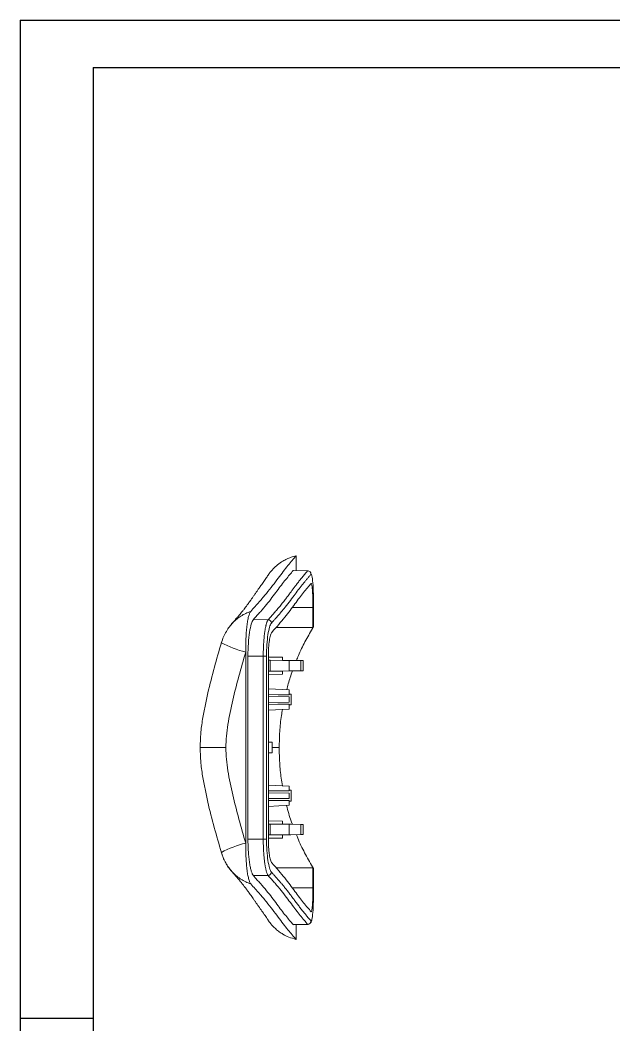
# Model space of a CAD drawing. Header units: inches. Extents: x 1474 to 3696, y 573 to 1061.
# Drawn here: x 3024.9 to 3111.9, y 718.3 to 865.5 of the extents above; entities that cross this region are included whole.
import ezdxf

# ---------------------------------------------------------------- set-up
doc = ezdxf.new("R2010")
doc.units = ezdxf.units.IN

msp = doc.modelspace()

# ---------------------------------------------------------------- linework, layer by layer
for p, q in [((3024.897, 865.516), (3438.659, 865.516)), ((3024.897, 865.516), (3024.897, 572.957)), ((3035.603, 858.551), (3431.694, 858.551)), ((3035.603, 858.551), (3035.603, 579.922)), ((3035.603, 719.236), (3024.897, 719.236))]:
    msp.add_line(p, q)
at = {"color": 7, "linetype": 'Continuous', "lineweight": 15}
for p, q in [((3065.379, 786.48), (3065.379, 784.857)), ((3067.044, 784.828), (3064.926, 784.865)), ((3067.825, 776.668), (3067.825, 779.456)), ((3067.919, 779.456), (3067.913, 779.456)), ((3067.917, 779.456), (3067.917, 776.819)), ((3067.919, 776.819), (3067.919, 779.456)), ((3061.244, 777.65), (3059.087, 777.687)), ((3067.917, 776.819), (3067.919, 776.819)), ((3057.97, 772.927), (3057.979, 772.956)), ((3057.979, 772.956), (3057.979, 744.92)), ((3058.295, 772.357), (3058.295, 745.519)), ((3058.295, 772.357), (3060.541, 772.357)), ((3060.541, 745.519), (3060.541, 772.357)), ((3060.541, 772.357), (3061.024, 772.357)), ((3061.024, 745.519), (3061.024, 772.357)), ((3061.288, 771.73), (3061.288, 772.357)), ((3063.376, 772.188), (3061.288, 772.206)), ((3063.376, 771.714), (3061.288, 771.732)), ((3061.288, 771.73), (3061.288, 770.147)), ((3061.536, 771.729), (3064.316, 771.705)), ((3061.536, 771.729), (3061.536, 770.147)), ((3063.376, 772.188), (3063.376, 771.714)), ((3063.376, 771.717), (3064.566, 771.707)), ((3064.316, 771.705), (3064.316, 771.703)), ((3064.316, 771.703), (3066.066, 771.688)), ((3064.316, 771.703), (3064.316, 770.173)), ((3066.386, 771.688), (3064.566, 771.707)), ((3066.066, 771.688), (3066.386, 771.688)), ((3066.066, 771.688), (3066.066, 770.188)), ((3066.386, 771.688), (3066.386, 770.188)), ((3063.376, 770.162), (3061.288, 770.144)), ((3061.288, 770.147), (3061.288, 747.73)), ((3061.536, 770.147), (3064.316, 770.171)), ((3064.566, 770.17), (3063.376, 770.159)), ((3063.376, 769.688), (3063.376, 770.162)), ((3064.316, 770.173), (3066.066, 770.188)), ((3064.316, 770.171), (3064.316, 770.173)), ((3066.386, 770.188), (3064.566, 770.17)), ((3066.066, 770.188), (3066.386, 770.188)), ((3061.288, 769.67), (3063.376, 769.688)), ((3061.288, 767.547), (3064.326, 767.388)), ((3064.326, 767.388), (3064.326, 766.684)), ((3061.288, 766.415), (3064.326, 766.388)), ((3061.288, 765.562), (3064.326, 765.588)), ((3064.626, 766.788), (3064.326, 766.791)), ((3064.326, 765.588), (3064.326, 766.388)), ((3064.626, 765.988), (3064.626, 766.788)), ((3064.626, 765.188), (3064.626, 765.988)), ((3061.288, 764.429), (3064.326, 764.588)), ((3064.326, 765.292), (3064.326, 764.588)), ((3064.326, 765.186), (3064.626, 765.188)), ((3061.826, 759.713), (3061.288, 759.713)), ((3061.826, 758.163), (3061.826, 759.713)), ((3061.288, 758.163), (3061.826, 758.163)), ((3061.288, 753.447), (3064.326, 753.288)), ((3061.288, 752.315), (3064.326, 752.288)), ((3064.326, 753.288), (3064.326, 752.584)), ((3064.626, 752.688), (3064.326, 752.691)), ((3064.326, 751.488), (3064.326, 752.288)), ((3064.626, 751.888), (3064.626, 752.688)), ((3061.288, 751.462), (3064.326, 751.488)), ((3064.326, 750.488), (3064.326, 751.192)), ((3064.326, 751.086), (3064.626, 751.088)), ((3064.626, 751.088), (3064.626, 751.888)), ((3061.288, 750.329), (3064.326, 750.488)), ((3061.288, 748.206), (3063.376, 748.188)), ((3063.376, 747.714), (3063.376, 748.188)), ((3063.376, 747.714), (3061.288, 747.732)), ((3061.288, 747.73), (3061.288, 746.147)), ((3061.536, 747.729), (3064.316, 747.705)), ((3061.536, 746.147), (3061.536, 747.729)), ((3064.566, 747.707), (3063.376, 747.717)), ((3064.316, 747.705), (3064.316, 747.703)), ((3064.316, 747.703), (3066.066, 747.688)), ((3064.316, 746.173), (3064.316, 747.703)), ((3066.386, 747.688), (3064.566, 747.707)), ((3066.066, 747.688), (3066.386, 747.688)), ((3066.066, 746.188), (3066.066, 747.688)), ((3066.386, 746.188), (3066.386, 747.688)), ((3057.979, 744.92), (3057.97, 744.949)), ((3058.295, 745.519), (3060.541, 745.519)), ((3061.024, 745.519), (3060.541, 745.519)), ((3063.376, 746.162), (3061.288, 746.144)), ((3061.288, 745.519), (3061.288, 746.147)), ((3063.376, 745.688), (3061.288, 745.67)), ((3061.536, 746.147), (3064.316, 746.171)), ((3063.376, 746.159), (3064.566, 746.17)), ((3063.376, 746.162), (3063.376, 745.688)), ((3064.316, 746.173), (3066.066, 746.188)), ((3064.316, 746.171), (3064.316, 746.173)), ((3066.386, 746.188), (3064.566, 746.17)), ((3066.066, 746.188), (3066.386, 746.188)), ((3067.825, 738.42), (3067.825, 741.208)), ((3067.917, 741.057), (3067.917, 738.42)), ((3067.919, 741.057), (3067.917, 741.057)), ((3067.919, 738.42), (3067.919, 741.057)), ((3059.087, 740.189), (3061.244, 740.226)), ((3064.926, 733.011), (3067.044, 733.048)), ((3065.379, 733.019), (3065.379, 731.396))]:
    msp.add_line(p, q, dxfattribs=at)
at = {"color": 8, "linetype": 'Continuous', "lineweight": 15}
for p, q in [((3067.825, 779.456), (3064.777, 779.456)), ((3067.917, 779.456), (3067.919, 779.456)), ((3067.805, 776.526), (3062.396, 776.526)), ((3061.826, 758.938), (3062.876, 758.938)), ((3067.805, 741.351), (3062.402, 741.351)), ((3064.776, 738.42), (3067.825, 738.42)), ((3067.917, 738.42), (3067.919, 738.42))]:
    msp.add_line(p, q, dxfattribs=at)
at = {"color": 7, "linetype": 'Continuous', "lineweight": 15, "flags": 128}
for points in [[(3064.326, 766.684), (3062.734, 766.692), (3061.288, 766.699)], [(3061.288, 765.277), (3062.674, 765.284), (3064.326, 765.292)], [(3064.326, 752.584), (3062.734, 752.592), (3061.288, 752.599)], [(3061.288, 751.177), (3062.674, 751.184), (3064.326, 751.192)]]:
    msp.add_lwpolyline(points, dxfattribs=at)
at = {"color": 7, "linetype": 'Continuous', "lineweight": 15}
for centre, radius, start, end in [((3067.032, 784.326), 0.502, 0.47827, 88.58863), ((3061.218, 777.14), 0.511, 2.25263, 87.00943), ((3067.426, 776.815), 0.492, 328.50171, 344.48949), ((3061.218, 740.737), 0.511, 272.99057, 357.74737), ((3067.424, 741.061), 0.494, 359.55717, 15.50637), ((3067.032, 733.55), 0.502, 271.41137, 359.52173)]:
    msp.add_arc(centre, radius, start, end, dxfattribs=at)
at = {"color": 8, "linetype": 'Continuous', "lineweight": 15}
for centre, radius, start, end in [((3061.727, 788.042), 15.575, 241.93392, 256.04133), ((3061.728, 729.833), 15.577, 103.95915, 118.06502)]:
    msp.add_arc(centre, radius, start, end, dxfattribs=at)
at = {"color": 7, "linetype": 'Continuous', "lineweight": 15}
for points, knots in [([(3058.709, 778.897), (3059.151, 779.401), (3059.561, 779.854), (3060.319, 780.709), (3060.668, 781.113), (3061.318, 781.908), (3061.619, 782.296), (3062.187, 783.05), (3062.456, 783.416), (3062.976, 784.114), (3063.228, 784.445), (3063.71, 785.062), (3063.941, 785.35), (3064.381, 785.883), (3064.589, 786.13), (3064.983, 786.596), (3065.167, 786.817), (3065.339, 787.026)], [0, 0, 0, 0, 0.125, 0.125, 0.25, 0.25, 0.375, 0.375, 0.5, 0.5, 0.625, 0.625, 0.75, 0.75, 0.875, 0.875, 1, 1, 1, 1]), ([(3065.339, 787.026), (3065.094, 786.963), (3064.625, 786.84), (3063.982, 786.573), (3063.314, 786.22), (3062.634, 785.75), (3061.973, 785.138), (3061.458, 784.54), (3061.203, 784.124), (3061.097, 783.952)], [0, 0, 0, 0, 0.14336, 0.2742163, 0.3912349, 0.5673447, 0.7337332, 0.8896867, 1, 1, 1, 1]), ([(3065.339, 787.026), (3065.35, 787.039), (3065.36, 786.983), (3065.375, 786.78), (3065.379, 786.632), (3065.379, 786.48)], [0, 0, 0, 0, 0.5, 0.5, 1, 1, 1, 1]), ([(3064.926, 784.865), (3064.594, 784.475), (3064.226, 784.048), (3063.424, 783.057), (3062.991, 782.491), (3062.072, 781.255), (3061.583, 780.592), (3060.74, 779.562), (3060.44, 779.213), (3059.798, 778.484), (3059.455, 778.103), (3059.087, 777.687)], [0, 0, 0, 0, 0.25, 0.25, 0.5, 0.5, 0.75, 0.75, 0.875, 0.875, 1, 1, 1, 1]), ([(3061.244, 777.65), (3061.319, 777.735), (3061.469, 777.907), (3061.691, 778.158), (3061.914, 778.411), (3062.136, 778.664), (3062.358, 778.918), (3062.578, 779.173), (3062.795, 779.429), (3063.01, 779.686), (3063.222, 779.946), (3063.433, 780.21), (3063.644, 780.481), (3063.837, 780.732), (3064.018, 780.972), (3064.195, 781.209), (3064.399, 781.483), (3064.631, 781.798), (3064.896, 782.155), (3065.194, 782.551), (3065.523, 782.981), (3065.881, 783.434), (3066.261, 783.901), (3066.659, 784.376), (3066.912, 784.673), (3067.044, 784.828)], [0, 0, 0, 0, 0.025704, 0.0522324, 0.0796125, 0.1078279, 0.136814, 0.1665, 0.1968187, 0.2277102, 0.259161, 0.2912636, 0.3245341, 0.3596479, 0.3854494, 0.4155602, 0.4507848, 0.4922192, 0.5407277, 0.5966989, 0.6605181, 0.7325716, 0.8131582, 0.9022738, 1, 1, 1, 1]), ([(3064.994, 784.864), (3064.993, 784.867), (3064.971, 784.913), (3064.947, 784.888), (3064.926, 784.865)], [0, 0, 0, 0, 0.070103, 1, 1, 1, 1]), ([(3067.044, 784.828), (3067.058, 784.841), (3067.082, 784.864), (3067.106, 784.829), (3067.116, 784.814)], [0, 0, 0, 0, 0.5628793, 1, 1, 1, 1]), ([(3061.088, 783.958), (3061.038, 783.879), (3060.934, 783.717), (3060.74, 783.442), (3060.532, 783.151), (3060.318, 782.852), (3060.098, 782.542), (3059.874, 782.222), (3059.637, 781.884), (3059.392, 781.53), (3059.141, 781.169), (3058.899, 780.82), (3058.669, 780.494), (3058.464, 780.206), (3058.286, 779.96), (3058.137, 779.758), (3058.012, 779.59), (3057.916, 779.461), (3057.839, 779.361), (3057.761, 779.258), (3057.662, 779.131), (3057.531, 778.964), (3057.362, 778.754), (3057.147, 778.493), (3056.888, 778.186), (3056.576, 777.826), (3056.224, 777.426), (3055.956, 777.121), (3055.826, 776.973)], [0, 0, 0, 0, 0.0655187, 0.1350906, 0.2010114, 0.2632453, 0.3217805, 0.3766199, 0.4277709, 0.4797765, 0.5273054, 0.5703442, 0.60889, 0.642946, 0.6695087, 0.6925151, 0.7119692, 0.7278752, 0.7382757, 0.7507523, 0.766298, 0.7849099, 0.811061, 0.8415519, 0.8763841, 0.9155703, 0.959141, 1, 1, 1, 1]), ([(3061.729, 777.16), (3061.774, 777.211), (3061.919, 777.376), (3062.148, 777.633), (3062.407, 777.924), (3062.757, 778.321), (3063.218, 778.855), (3063.854, 779.625), (3064.531, 780.504), (3065.201, 781.417), (3065.82, 782.239), (3066.304, 782.854), (3066.682, 783.317), (3066.975, 783.67), (3067.261, 784.008), (3067.443, 784.223), (3067.534, 784.33)], [0, 0, 0, 0, 0.0157142, 0.0500266, 0.0814258, 0.1111735, 0.183431, 0.2667932, 0.3894824, 0.5121388, 0.6245285, 0.7380655, 0.8021486, 0.8645274, 0.9322645, 1, 1, 1, 1]), ([(3067.534, 784.33), (3067.585, 784.39), (3067.636, 784.308), (3067.729, 783.876), (3067.771, 783.525), (3067.842, 782.612), (3067.87, 782.051), (3067.908, 780.811), (3067.917, 780.134), (3067.917, 779.456)], [0, 0, 0, 0, 0.25, 0.25, 0.5, 0.5, 0.75, 0.75, 1, 1, 1, 1]), ([(3067.546, 782.972), (3067.218, 782.584), (3066.853, 782.158), (3066.257, 781.418), (3066.051, 781.154), (3065.623, 780.596), (3065.402, 780.3), (3064.719, 779.377), (3064.236, 778.715), (3063.407, 777.69), (3063.113, 777.343), (3062.483, 776.616), (3062.147, 776.236), (3061.787, 775.822)], [0, 0, 0, 0, 0.25, 0.25, 0.375, 0.375, 0.5, 0.5, 0.75, 0.75, 0.875, 0.875, 1, 1, 1, 1]), ([(3067.825, 779.456), (3067.825, 779.703), (3067.824, 779.945), (3067.816, 780.422), (3067.811, 780.658), (3067.797, 781.105), (3067.789, 781.316), (3067.768, 781.713), (3067.757, 781.898), (3067.731, 782.226), (3067.717, 782.372), (3067.686, 782.621), (3067.67, 782.722), (3067.636, 782.878), (3067.618, 782.933), (3067.582, 782.99), (3067.564, 782.994), (3067.546, 782.972)], [0, 0, 0, 0, 0.125, 0.125, 0.25, 0.25, 0.375, 0.375, 0.5, 0.5, 0.625, 0.625, 0.75, 0.75, 0.875, 0.875, 1, 1, 1, 1]), ([(3057.979, 772.956), (3057.979, 773.284), (3057.98, 773.611), (3057.987, 774.264), (3057.995, 774.589), (3058.019, 775.224), (3058.035, 775.534), (3058.079, 776.14), (3058.107, 776.437), (3058.172, 776.99), (3058.209, 777.247), (3058.271, 777.605), (3058.293, 777.72), (3058.339, 777.934), (3058.362, 778.034), (3058.435, 778.313), (3058.487, 778.474), (3058.596, 778.734), (3058.652, 778.832), (3058.709, 778.897)], [0, 0, 0, 0, 0.125, 0.125, 0.25, 0.25, 0.375, 0.375, 0.5, 0.5, 0.625, 0.625, 0.6875, 0.6875, 0.75, 0.75, 0.875, 0.875, 1, 1, 1, 1]), ([(3056.969, 778.007), (3056.833, 777.902), (3056.519, 777.661), (3056.053, 777.209), (3055.564, 776.64), (3055.102, 775.958), (3054.683, 775.162), (3054.489, 774.57), (3054.389, 774.262)], [0, 0, 0, 0, 0.1120395, 0.2578313, 0.4194581, 0.5969798, 0.7905225, 1, 1, 1, 1]), ([(3055.829, 776.971), (3055.881, 777.031), (3056.113, 777.301), (3056.488, 777.658), (3056.845, 777.908), (3056.975, 778)], [0, 0, 0, 0, 0.1545888, 0.6907373, 1, 1, 1, 1]), ([(3059.087, 777.687), (3058.982, 777.568), (3058.88, 777.348), (3058.687, 776.71), (3058.602, 776.308), (3058.454, 775.338), (3058.396, 774.796), (3058.315, 773.606), (3058.295, 772.992), (3058.295, 772.357)], [0, 0, 0, 0, 0.25, 0.25, 0.5, 0.5, 0.75, 0.75, 1, 1, 1, 1]), ([(3060.541, 772.357), (3060.541, 772.437), (3060.541, 772.596), (3060.544, 772.837), (3060.548, 773.079), (3060.555, 773.324), (3060.563, 773.57), (3060.574, 773.818), (3060.586, 774.066), (3060.601, 774.313), (3060.618, 774.558), (3060.638, 774.802), (3060.659, 775.042), (3060.683, 775.278), (3060.709, 775.51), (3060.738, 775.735), (3060.768, 775.954), (3060.801, 776.166), (3060.836, 776.369), (3060.873, 776.562), (3060.909, 776.733), (3060.947, 776.894), (3060.988, 777.052), (3061.039, 777.22), (3061.099, 777.385), (3061.168, 777.54), (3061.218, 777.612), (3061.244, 777.65)], [0, 0, 0, 0, 0.0319084, 0.0641188, 0.0967262, 0.1298341, 0.1635147, 0.1977451, 0.232485, 0.2676932, 0.3033572, 0.3394925, 0.3761154, 0.4132389, 0.4508649, 0.4889929, 0.5276228, 0.5667546, 0.6063869, 0.646517, 0.6871527, 0.7209031, 0.7620291, 0.8105421, 0.8663457, 0.9293201, 1, 1, 1, 1]), ([(3061.024, 772.357), (3061.024, 772.923), (3061.042, 773.488), (3061.113, 774.551), (3061.165, 775.047), (3061.295, 775.913), (3061.373, 776.282), (3061.543, 776.852), (3061.635, 777.053), (3061.729, 777.16)], [0, 0, 0, 0, 0.25, 0.25, 0.5, 0.5, 0.75, 0.75, 1, 1, 1, 1]), ([(3061.787, 775.822), (3061.719, 775.744), (3061.655, 775.602), (3061.533, 775.186), (3061.479, 774.925), (3061.387, 774.294), (3061.351, 773.942), (3061.301, 773.169), (3061.288, 772.769), (3061.288, 772.357)], [0, 0, 0, 0, 0.25, 0.25, 0.5, 0.5, 0.75, 0.75, 1, 1, 1, 1]), ([(3065.401, 771.698), (3065.496, 771.942), (3065.862, 772.882), (3066.633, 774.463), (3067.379, 775.758), (3067.752, 776.405)], [0, 0, 0, 0, 0.1490858, 0.5745429, 1, 1, 1, 1]), ([(3054.4, 774.299), (3054.053, 773.106), (3053.346, 770.672), (3052.548, 767.581), (3052.003, 765.031), (3051.625, 763.042), (3051.339, 761.01), (3051.315, 759.618), (3051.303, 758.939)], [0, 0, 0, 0, 0.237367, 0.4842224, 0.6093248, 0.7349506, 0.8705578, 1, 1, 1, 1]), ([(3055.065, 758.938), (3055.065, 759.511), (3055.087, 760.079), (3055.182, 761.196), (3055.259, 761.749), (3055.455, 762.908), (3055.57, 763.509), (3055.807, 764.694), (3055.933, 765.28), (3056.338, 767.041), (3056.643, 768.219), (3057.284, 770.573), (3057.623, 771.748), (3057.97, 772.927)], [0, 0, 0, 0, 0.125, 0.125, 0.25, 0.25, 0.375, 0.375, 0.5, 0.5, 0.75, 0.75, 1, 1, 1, 1]), ([(3061.288, 771.73), (3061.311, 771.73), (3061.333, 771.73), (3061.356, 771.729), (3061.378, 771.729), (3061.4, 771.729), (3061.423, 771.729), (3061.461, 771.729), (3061.498, 771.729), (3061.536, 771.729)], [0, 0, 0, 0, 0.0003816722, 0.0003816722, 0.0003816722, 0.0007633444, 0.0007633444, 0.0007633444, 0.0014190171, 0.0014190171, 0.0014190171, 0.0014190171]), ([(3061.536, 770.147), (3061.514, 770.147), (3061.492, 770.147), (3061.47, 770.147), (3061.448, 770.147), (3061.426, 770.147), (3061.404, 770.147), (3061.366, 770.147), (3061.327, 770.147), (3061.288, 770.147)], [0, 0, 0, 0, 0.0003816722, 0.0003816722, 0.0003816722, 0.0007633444, 0.0007633444, 0.0007633444, 0.0014190171, 0.0014190171, 0.0014190171, 0.0014190171]), ([(3063.977, 767.406), (3064.047, 767.701), (3064.272, 768.638), (3064.59, 769.548), (3064.809, 770.172)], [0, 0, 0, 0, 0.3142078, 1, 1, 1, 1]), ([(3062.876, 758.938), (3062.894, 759.725), (3062.929, 761.303), (3063.111, 763.175), (3063.309, 764.245), (3063.364, 764.538)], [0, 0, 0, 0, 0.419685, 0.8414468, 1, 1, 1, 1]), ([(3051.314, 758.938), (3051.302, 758.938), (3051.244, 758.938), (3051.281, 758.938), (3051.311, 758.938)], [0, 0, 0, 0, 0.2130233, 1, 1, 1, 1]), ([(3051.303, 758.938), (3051.314, 758.262), (3051.339, 756.879), (3051.62, 754.858), (3051.996, 752.88), (3052.536, 750.344), (3053.336, 747.241), (3054.046, 744.792), (3054.399, 743.577)], [0, 0, 0, 0, 0.1286256, 0.2635063, 0.3884631, 0.51281, 0.7582818, 1, 1, 1, 1]), ([(3057.97, 744.949), (3057.623, 746.128), (3057.284, 747.303), (3056.643, 749.658), (3056.338, 750.836), (3055.933, 752.596), (3055.807, 753.183), (3055.57, 754.368), (3055.455, 754.968), (3055.259, 756.127), (3055.182, 756.681), (3055.087, 757.797), (3055.065, 758.365), (3055.065, 758.938)], [0, 0, 0, 0, 0.25, 0.25, 0.5, 0.5, 0.625, 0.625, 0.75, 0.75, 0.875, 0.875, 1, 1, 1, 1]), ([(3063.362, 753.339), (3063.296, 753.715), (3063.099, 754.827), (3062.923, 756.698), (3062.891, 758.191), (3062.876, 758.938)], [0, 0, 0, 0, 0.2036237, 0.6018118, 1, 1, 1, 1]), ([(3064.808, 747.704), (3064.785, 747.764), (3064.475, 748.562), (3064.194, 749.488), (3063.99, 750.364), (3063.966, 750.469)], [0, 0, 0, 0, 0.0669397, 0.8877336, 1, 1, 1, 1]), ([(3061.288, 747.73), (3061.311, 747.73), (3061.333, 747.73), (3061.356, 747.729), (3061.378, 747.729), (3061.4, 747.729), (3061.423, 747.729), (3061.461, 747.729), (3061.498, 747.729), (3061.536, 747.729)], [0, 0, 0, 0, 0.0003816722, 0.0003816722, 0.0003816722, 0.0007633444, 0.0007633444, 0.0007633444, 0.0014190171, 0.0014190171, 0.0014190171, 0.0014190171]), ([(3058.709, 738.979), (3058.652, 739.044), (3058.597, 739.141), (3058.489, 739.398), (3058.436, 739.559), (3058.339, 739.933), (3058.293, 740.145), (3058.231, 740.501), (3058.211, 740.627), (3058.174, 740.885), (3058.156, 741.019), (3058.108, 741.432), (3058.08, 741.724), (3058.036, 742.336), (3058.019, 742.649), (3057.995, 743.286), (3057.987, 743.612), (3057.98, 744.265), (3057.979, 744.593), (3057.979, 744.92)], [0, 0, 0, 0, 0.125, 0.125, 0.25, 0.25, 0.375, 0.375, 0.4375, 0.4375, 0.5, 0.5, 0.625, 0.625, 0.75, 0.75, 0.875, 0.875, 1, 1, 1, 1]), ([(3058.295, 745.519), (3058.295, 745.202), (3058.3, 744.89), (3058.32, 744.275), (3058.336, 743.97), (3058.376, 743.377), (3058.4, 743.093), (3058.458, 742.553), (3058.491, 742.294), (3058.564, 741.812), (3058.604, 741.591), (3058.69, 741.189), (3058.736, 741.006), (3058.832, 740.689), (3058.881, 740.555), (3058.982, 740.335), (3059.034, 740.249), (3059.087, 740.189)], [0, 0, 0, 0, 0.125, 0.125, 0.25, 0.25, 0.375, 0.375, 0.5, 0.5, 0.625, 0.625, 0.75, 0.75, 0.875, 0.875, 1, 1, 1, 1]), ([(3060.541, 745.519), (3060.541, 745.439), (3060.541, 745.278), (3060.544, 745.035), (3060.549, 744.79), (3060.555, 744.543), (3060.564, 744.295), (3060.574, 744.047), (3060.587, 743.798), (3060.602, 743.551), (3060.619, 743.305), (3060.639, 743.062), (3060.661, 742.822), (3060.684, 742.587), (3060.711, 742.356), (3060.739, 742.132), (3060.769, 741.914), (3060.802, 741.705), (3060.836, 741.504), (3060.873, 741.313), (3060.909, 741.145), (3060.946, 740.987), (3060.986, 740.831), (3061.037, 740.664), (3061.097, 740.496), (3061.167, 740.338), (3061.218, 740.265), (3061.244, 740.226)], [0, 0, 0, 0, 0.0320926, 0.0646674, 0.0977001, 0.1311672, 0.1650717, 0.1994251, 0.2342395, 0.2695238, 0.305265, 0.3414465, 0.3780681, 0.4151343, 0.4526512, 0.4906244, 0.5290453, 0.5679031, 0.6072035, 0.6469524, 0.6871534, 0.7196284, 0.7599852, 0.808188, 0.8642371, 0.9281931, 1, 1, 1, 1]), ([(3061.729, 740.716), (3061.635, 740.823), (3061.543, 741.025), (3061.373, 741.594), (3061.295, 741.964), (3061.165, 742.829), (3061.113, 743.325), (3061.042, 744.388), (3061.024, 744.953), (3061.024, 745.519)], [0, 0, 0, 0, 0.25, 0.25, 0.5, 0.5, 0.75, 0.75, 1, 1, 1, 1]), ([(3061.536, 746.147), (3061.514, 746.147), (3061.492, 746.147), (3061.47, 746.147), (3061.448, 746.147), (3061.426, 746.147), (3061.404, 746.147), (3061.366, 746.147), (3061.327, 746.147), (3061.288, 746.147)], [0, 0, 0, 0, 0.0003816722, 0.0003816722, 0.0003816722, 0.0007633444, 0.0007633444, 0.0007633444, 0.0014190171, 0.0014190171, 0.0014190171, 0.0014190171]), ([(3061.288, 745.519), (3061.288, 745.107), (3061.301, 744.706), (3061.339, 744.127), (3061.354, 743.943), (3061.39, 743.591), (3061.41, 743.423), (3061.456, 743.109), (3061.481, 742.966), (3061.535, 742.704), (3061.564, 742.585), (3061.624, 742.379), (3061.656, 742.292), (3061.72, 742.149), (3061.753, 742.093), (3061.787, 742.054)], [0, 0, 0, 0, 0.25, 0.25, 0.375, 0.375, 0.5, 0.5, 0.625, 0.625, 0.75, 0.75, 0.875, 0.875, 1, 1, 1, 1]), ([(3067.752, 741.471), (3067.36, 742.154), (3066.574, 743.523), (3065.806, 745.107), (3065.462, 746.012), (3065.399, 746.178)], [0, 0, 0, 0, 0.4483844, 0.8989877, 1, 1, 1, 1]), ([(3054.389, 743.614), (3054.479, 743.335), (3054.655, 742.79), (3055.03, 742.044), (3055.454, 741.384), (3055.917, 740.812), (3056.39, 740.327), (3056.724, 740.058), (3056.88, 739.932)], [0, 0, 0, 0, 0.1948862, 0.3788649, 0.5519713, 0.7144397, 0.8664149, 1, 1, 1, 1]), ([(3055.832, 740.908), (3055.728, 741.027), (3055.454, 741.342), (3055.076, 741.929), (3054.692, 742.673), (3054.516, 743.224), (3054.426, 743.506)], [0, 0, 0, 0, 0.15964526, 0.42160227, 0.70284473, 1, 1, 1, 1]), ([(3061.787, 742.054), (3062.147, 741.64), (3062.483, 741.26), (3063.113, 740.533), (3063.407, 740.186), (3064.236, 739.161), (3064.719, 738.5), (3065.402, 737.576), (3065.623, 737.281), (3066.051, 736.722), (3066.257, 736.458), (3066.853, 735.718), (3067.218, 735.292), (3067.546, 734.904)], [0, 0, 0, 0, 0.125, 0.125, 0.25, 0.25, 0.5, 0.5, 0.625, 0.625, 0.75, 0.75, 1, 1, 1, 1]), ([(3055.826, 740.903), (3055.949, 740.763), (3056.206, 740.471), (3056.545, 740.086), (3056.85, 739.735), (3057.104, 739.435), (3057.318, 739.177), (3057.495, 738.958), (3057.64, 738.774), (3057.752, 738.63), (3057.837, 738.519), (3057.908, 738.425), (3057.987, 738.32), (3058.081, 738.194), (3058.191, 738.046), (3058.315, 737.876), (3058.467, 737.666), (3058.647, 737.413), (3058.854, 737.12), (3059.072, 736.808), (3059.298, 736.482), (3059.528, 736.15), (3059.758, 735.819), (3059.994, 735.483), (3060.231, 735.147), (3060.468, 734.815), (3060.698, 734.494), (3060.914, 734.189), (3061.029, 734.01), (3061.085, 733.923)], [0, 0, 0, 0, 0.0387773, 0.0806543, 0.1185325, 0.152441, 0.1823927, 0.2083902, 0.2304324, 0.2485159, 0.2613772, 0.2720007, 0.2844467, 0.2991728, 0.3161812, 0.335474, 0.3570531, 0.3878271, 0.4223113, 0.4605084, 0.5024177, 0.5480316, 0.5973377, 0.6503307, 0.7128871, 0.7799185, 0.8514172, 0.9273446, 1, 1, 1, 1]), ([(3067.534, 733.546), (3067.475, 733.615), (3067.359, 733.752), (3067.178, 733.965), (3066.995, 734.181), (3066.81, 734.402), (3066.624, 734.627), (3066.438, 734.856), (3066.251, 735.09), (3066.064, 735.328), (3065.877, 735.568), (3065.692, 735.811), (3065.508, 736.054), (3065.325, 736.298), (3065.144, 736.541), (3064.966, 736.782), (3064.789, 737.02), (3064.614, 737.256), (3064.44, 737.487), (3064.268, 737.713), (3064.097, 737.935), (3063.927, 738.151), (3063.759, 738.362), (3063.593, 738.567), (3063.428, 738.766), (3063.266, 738.959), (3063.106, 739.146), (3062.95, 739.328), (3062.796, 739.504), (3062.647, 739.675), (3062.501, 739.841), (3062.36, 740.001), (3062.223, 740.155), (3062.092, 740.304), (3061.966, 740.447), (3061.846, 740.583), (3061.767, 740.673), (3061.729, 740.716)], [0, 0, 0, 0, 0.0439913, 0.0870734, 0.1292464, 0.170511, 0.2108673, 0.2503155, 0.288856, 0.3264892, 0.3632151, 0.3990343, 0.433947, 0.4679534, 0.5010532, 0.5332482, 0.5645388, 0.5949247, 0.6244062, 0.6529824, 0.6806531, 0.7074179, 0.7332767, 0.758229, 0.7822742, 0.8054123, 0.8276426, 0.8489645, 0.8693782, 0.8888837, 0.9074813, 0.9251708, 0.9419523, 0.9578261, 0.9727919, 0.9868499, 1, 1, 1, 1]), ([(3065.339, 730.85), (3065.167, 731.059), (3064.983, 731.28), (3064.589, 731.747), (3064.38, 731.993), (3063.941, 732.527), (3063.71, 732.815), (3063.227, 733.432), (3062.976, 733.763), (3062.455, 734.46), (3062.187, 734.826), (3061.618, 735.581), (3061.318, 735.969), (3060.668, 736.764), (3060.319, 737.167), (3059.561, 738.023), (3059.151, 738.476), (3058.709, 738.979)], [0, 0, 0, 0, 0.125, 0.125, 0.25, 0.25, 0.375, 0.375, 0.5, 0.5, 0.625, 0.625, 0.75, 0.75, 0.875, 0.875, 1, 1, 1, 1]), ([(3059.087, 740.189), (3059.455, 739.774), (3059.798, 739.392), (3060.441, 738.662), (3060.74, 738.314), (3061.583, 737.284), (3062.072, 736.621), (3062.992, 735.385), (3063.424, 734.819), (3064.226, 733.828), (3064.594, 733.401), (3064.926, 733.011)], [0, 0, 0, 0, 0.125, 0.125, 0.25, 0.25, 0.5, 0.5, 0.75, 0.75, 1, 1, 1, 1]), ([(3061.244, 740.226), (3061.608, 739.81), (3061.947, 739.428), (3062.583, 738.699), (3062.88, 738.351), (3063.716, 737.321), (3064.202, 736.658), (3065.118, 735.422), (3065.549, 734.857), (3066.347, 733.865), (3066.714, 733.438), (3067.044, 733.048)], [0, 0, 0, 0, 0.125, 0.125, 0.25, 0.25, 0.5, 0.5, 0.75, 0.75, 1, 1, 1, 1]), ([(3067.917, 738.42), (3067.917, 737.742), (3067.908, 737.065), (3067.87, 735.825), (3067.842, 735.264), (3067.771, 734.351), (3067.729, 734), (3067.636, 733.568), (3067.585, 733.486), (3067.534, 733.546)], [0, 0, 0, 0, 0.25, 0.25, 0.5, 0.5, 0.75, 0.75, 1, 1, 1, 1]), ([(3067.546, 734.904), (3067.564, 734.882), (3067.582, 734.886), (3067.618, 734.943), (3067.636, 734.998), (3067.67, 735.154), (3067.686, 735.255), (3067.717, 735.503), (3067.731, 735.65), (3067.757, 735.977), (3067.768, 736.161), (3067.789, 736.559), (3067.797, 736.771), (3067.811, 737.216), (3067.816, 737.453), (3067.824, 737.93), (3067.825, 738.173), (3067.825, 738.42)], [0, 0, 0, 0, 0.125, 0.125, 0.25, 0.25, 0.375, 0.375, 0.5, 0.5, 0.625, 0.625, 0.75, 0.75, 0.875, 0.875, 1, 1, 1, 1]), ([(3061.095, 733.929), (3061.197, 733.762), (3061.446, 733.354), (3061.887, 732.837), (3062.383, 732.353), (3062.879, 731.954), (3063.508, 731.542), (3064.323, 731.13), (3064.983, 730.948), (3065.339, 730.85)], [0, 0, 0, 0, 0.1069273, 0.260432, 0.3721364, 0.4899583, 0.6134023, 0.7917337, 1, 1, 1, 1]), ([(3067.044, 733.048), (3067.059, 733.034), (3067.082, 733.012), (3067.105, 733.048), (3067.113, 733.062)], [0, 0, 0, 0, 0.6329373, 1, 1, 1, 1]), ([(3067.39, 733.204), (3067.422, 733.226), (3067.511, 733.289), (3067.601, 733.46), (3067.63, 733.555), (3067.648, 733.646), (3067.653, 733.667)], [0, 0, 0, 0, 0.1437878, 0.395494, 0.8546779, 1, 1, 1, 1]), ([(3064.926, 733.011), (3064.949, 732.986), (3064.973, 732.959), (3064.996, 733.011), (3064.996, 733.013)], [0, 0, 0, 0, 0.9702372, 1, 1, 1, 1]), ([(3065.379, 731.396), (3065.379, 731.244), (3065.375, 731.097), (3065.36, 730.894), (3065.35, 730.837), (3065.339, 730.85)], [0, 0, 0, 0, 0.5, 0.5, 1, 1, 1, 1])]:
    msp.add_open_spline(points, degree=3, knots=knots, dxfattribs=at)
at = {"color": 8, "linetype": 'Continuous', "lineweight": 15}
for points, knots in [([(3056.975, 778), (3057.067, 778.069), (3057.376, 778.302), (3057.956, 778.612), (3058.46, 778.803), (3058.709, 778.897)], [0, 0, 0, 0, 0.1768025, 0.5923223, 1, 1, 1, 1]), ([(3055.065, 758.938), (3054.794, 758.938), (3054.236, 758.938), (3053.456, 758.938), (3052.74, 758.938), (3052.134, 758.938), (3051.679, 758.938), (3051.395, 758.938), (3051.338, 758.938), (3051.314, 758.938)], [0, 0, 0, 0, 0.1384871, 0.2839879, 0.4345815, 0.5878727, 0.7411976, 0.8918874, 1, 1, 1, 1]), ([(3058.709, 738.979), (3058.459, 739.072), (3057.954, 739.261), (3057.364, 739.594), (3056.912, 739.901), (3056.586, 740.154), (3056.277, 740.43), (3056.021, 740.678), (3055.883, 740.847), (3055.832, 740.908)], [0, 0, 0, 0, 0.2279188, 0.4602411, 0.5776244, 0.695511, 0.8136884, 0.9319384, 1, 1, 1, 1])]:
    msp.add_open_spline(points, degree=3, knots=knots, dxfattribs=at)
at = {"color": 7, "linetype": 'Continuous', "lineweight": 15}
for points in [[(3067.752, 776.405), (3067.783, 776.457), (3067.814, 776.508), (3067.845, 776.558)], [(3067.805, 776.526), (3067.792, 776.483), (3067.775, 776.443), (3067.752, 776.405)], [(3067.825, 776.668), (3067.825, 776.619), (3067.819, 776.572), (3067.805, 776.526)], [(3067.917, 776.819), (3067.887, 776.77), (3067.856, 776.719), (3067.825, 776.668)], [(3067.917, 776.819), (3067.917, 776.796), (3067.916, 776.75), (3067.905, 776.706), (3067.9, 776.683)], [(3067.752, 741.471), (3067.775, 741.434), (3067.792, 741.393), (3067.805, 741.351)], [(3067.845, 741.319), (3067.814, 741.369), (3067.783, 741.42), (3067.752, 741.471)], [(3067.805, 741.351), (3067.819, 741.304), (3067.825, 741.257), (3067.825, 741.208)], [(3067.825, 741.208), (3067.856, 741.157), (3067.887, 741.107), (3067.917, 741.057)], [(3067.845, 741.319), (3067.856, 741.299), (3067.879, 741.259), (3067.893, 741.215), (3067.9, 741.193)]]:
    msp.add_open_spline(points, degree=3, dxfattribs=at)

doc.saveas('drawing.dxf')
